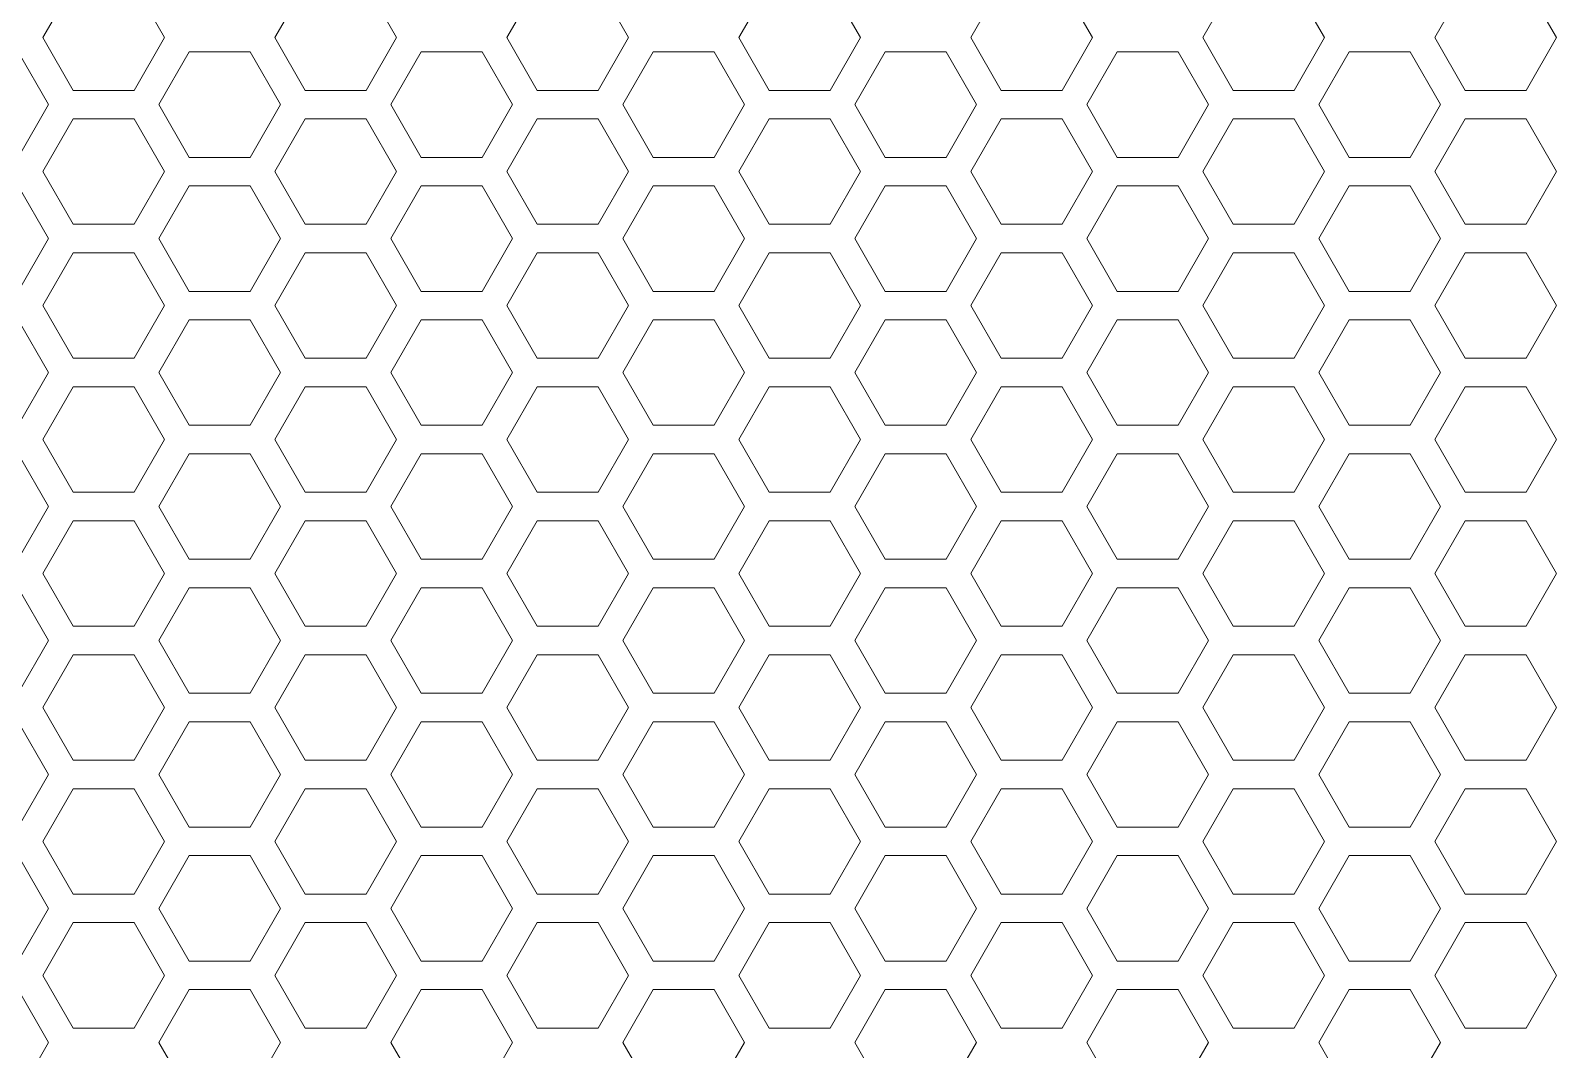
# Model space of a CAD drawing. Header units: millimetres. Extents: x -10 to 46, y -17 to 110.
# Drawn here: x 10.18 to 16.45, y 77.39 to 81.58 of the extents above; entities that cross this region are included whole.
import ezdxf

# ---------------------------------------------------------------- set-up
doc = ezdxf.new("R2010")
doc.units = ezdxf.units.MM

msp = doc.modelspace()

# ---------------------------------------------------------------- linework, layer by layer
at = {"lineweight": 18}
for p, q in [((10.3595, 81.7651), (10.2345, 81.5486)), ((10.7345, 81.5486), (10.6095, 81.7651)), ((11.3121, 81.7651), (11.1871, 81.5486)), ((11.6871, 81.5486), (11.5621, 81.7651)), ((12.2648, 81.7651), (12.1398, 81.5486)), ((12.6398, 81.5486), (12.5148, 81.7651)), ((13.2174, 81.7651), (13.0924, 81.5486)), ((13.5924, 81.5486), (13.4674, 81.7651)), ((14.1701, 81.7651), (14.0451, 81.5486)), ((14.5451, 81.5486), (14.4201, 81.7651)), ((15.1227, 81.7651), (14.9977, 81.5486)), ((15.4977, 81.5486), (15.3727, 81.7651)), ((16.0754, 81.7651), (15.9504, 81.5486)), ((16.4504, 81.5486), (16.3254, 81.7651)), ((10.2345, 81.5486), (10.3595, 81.3321)), ((10.6095, 81.3321), (10.7345, 81.5486)), ((11.1871, 81.5486), (11.3121, 81.3321)), ((11.5621, 81.3321), (11.6871, 81.5486)), ((12.1398, 81.5486), (12.2648, 81.3321)), ((12.5148, 81.3321), (12.6398, 81.5486)), ((13.0924, 81.5486), (13.2174, 81.3321)), ((13.4674, 81.3321), (13.5924, 81.5486)), ((14.0451, 81.5486), (14.1701, 81.3321)), ((14.4201, 81.3321), (14.5451, 81.5486)), ((14.9977, 81.5486), (15.1227, 81.3321)), ((15.3727, 81.3321), (15.4977, 81.5486)), ((15.9504, 81.5486), (16.0754, 81.3321)), ((16.3254, 81.3321), (16.4504, 81.5486)), ((10.2581, 81.2736), (10.1331, 81.4901)), ((10.8358, 81.4901), (10.7108, 81.2736)), ((11.0858, 81.4901), (10.8358, 81.4901)), ((11.2108, 81.2736), (11.0858, 81.4901)), ((11.7884, 81.4901), (11.6634, 81.2736)), ((12.0384, 81.4901), (11.7884, 81.4901)), ((12.1634, 81.2736), (12.0384, 81.4901)), ((12.7411, 81.4901), (12.6161, 81.2736)), ((12.9911, 81.4901), (12.7411, 81.4901)), ((13.1161, 81.2736), (12.9911, 81.4901)), ((13.6937, 81.4901), (13.5687, 81.2736)), ((13.9438, 81.4901), (13.6937, 81.4901)), ((14.0688, 81.2736), (13.9438, 81.4901)), ((14.6464, 81.4901), (14.5214, 81.2736)), ((14.8964, 81.4901), (14.6464, 81.4901)), ((15.0214, 81.2736), (14.8964, 81.4901)), ((15.599, 81.4901), (15.474, 81.2736)), ((15.8491, 81.4901), (15.599, 81.4901)), ((15.9741, 81.2736), (15.8491, 81.4901)), ((10.3595, 81.3321), (10.6095, 81.3321)), ((11.3121, 81.3321), (11.5621, 81.3321)), ((12.2648, 81.3321), (12.5148, 81.3321)), ((13.2174, 81.3321), (13.4674, 81.3321)), ((14.1701, 81.3321), (14.4201, 81.3321)), ((15.1227, 81.3321), (15.3727, 81.3321)), ((16.0754, 81.3321), (16.3254, 81.3321)), ((10.1331, 81.0571), (10.2581, 81.2736)), ((10.3595, 81.2151), (10.2345, 80.9986)), ((10.6095, 81.2151), (10.3595, 81.2151)), ((10.7345, 80.9986), (10.6095, 81.2151)), ((10.7108, 81.2736), (10.8358, 81.0571)), ((11.0858, 81.0571), (11.2108, 81.2736)), ((11.3121, 81.2151), (11.1871, 80.9986)), ((11.5621, 81.2151), (11.3121, 81.2151)), ((11.6871, 80.9986), (11.5621, 81.2151)), ((11.6634, 81.2736), (11.7884, 81.0571)), ((12.0384, 81.0571), (12.1634, 81.2736)), ((12.2648, 81.2151), (12.1398, 80.9986)), ((12.5148, 81.2151), (12.2648, 81.2151)), ((12.6398, 80.9986), (12.5148, 81.2151)), ((12.6161, 81.2736), (12.7411, 81.0571)), ((12.9911, 81.0571), (13.1161, 81.2736)), ((13.2174, 81.2151), (13.0924, 80.9986)), ((13.4674, 81.2151), (13.2174, 81.2151)), ((13.5924, 80.9986), (13.4674, 81.2151)), ((13.5687, 81.2736), (13.6937, 81.0571)), ((13.9438, 81.0571), (14.0688, 81.2736)), ((14.1701, 81.2151), (14.0451, 80.9986)), ((14.4201, 81.2151), (14.1701, 81.2151)), ((14.5451, 80.9986), (14.4201, 81.2151)), ((14.5214, 81.2736), (14.6464, 81.0571)), ((14.8964, 81.0571), (15.0214, 81.2736)), ((15.1227, 81.2151), (14.9977, 80.9986)), ((15.3727, 81.2151), (15.1227, 81.2151)), ((15.4977, 80.9986), (15.3727, 81.2151)), ((15.474, 81.2736), (15.599, 81.0571)), ((15.8491, 81.0571), (15.9741, 81.2736)), ((16.0754, 81.2151), (15.9504, 80.9986)), ((16.3254, 81.2151), (16.0754, 81.2151)), ((16.4504, 80.9986), (16.3254, 81.2151)), ((10.8358, 81.0571), (11.0858, 81.0571)), ((11.7884, 81.0571), (12.0384, 81.0571)), ((12.7411, 81.0571), (12.9911, 81.0571)), ((13.6937, 81.0571), (13.9438, 81.0571)), ((14.6464, 81.0571), (14.8964, 81.0571)), ((15.599, 81.0571), (15.8491, 81.0571)), ((10.2345, 80.9986), (10.3595, 80.7821)), ((10.6095, 80.7821), (10.7345, 80.9986)), ((11.1871, 80.9986), (11.3121, 80.7821)), ((11.5621, 80.7821), (11.6871, 80.9986)), ((12.1398, 80.9986), (12.2648, 80.7821)), ((12.5148, 80.7821), (12.6398, 80.9986)), ((13.0924, 80.9986), (13.2174, 80.7821)), ((13.4674, 80.7821), (13.5924, 80.9986)), ((14.0451, 80.9986), (14.1701, 80.7821)), ((14.4201, 80.7821), (14.5451, 80.9986)), ((14.9977, 80.9986), (15.1227, 80.7821)), ((15.3727, 80.7821), (15.4977, 80.9986)), ((15.9504, 80.9986), (16.0754, 80.7821)), ((16.3254, 80.7821), (16.4504, 80.9986)), ((10.2581, 80.7236), (10.1331, 80.9401)), ((10.8358, 80.9401), (10.7108, 80.7236)), ((11.0858, 80.9401), (10.8358, 80.9401)), ((11.2108, 80.7236), (11.0858, 80.9401)), ((11.7884, 80.9401), (11.6634, 80.7236)), ((12.0384, 80.9401), (11.7884, 80.9401)), ((12.1634, 80.7236), (12.0384, 80.9401)), ((12.7411, 80.9401), (12.6161, 80.7236)), ((12.9911, 80.9401), (12.7411, 80.9401)), ((13.1161, 80.7236), (12.9911, 80.9401)), ((13.6937, 80.9401), (13.5687, 80.7236)), ((13.9438, 80.9401), (13.6937, 80.9401)), ((14.0688, 80.7236), (13.9438, 80.9401)), ((14.6464, 80.9401), (14.5214, 80.7236)), ((14.8964, 80.9401), (14.6464, 80.9401)), ((15.0214, 80.7236), (14.8964, 80.9401)), ((15.599, 80.9401), (15.474, 80.7236)), ((15.8491, 80.9401), (15.599, 80.9401)), ((15.9741, 80.7236), (15.8491, 80.9401)), ((10.3595, 80.7821), (10.6095, 80.7821)), ((11.3121, 80.7821), (11.5621, 80.7821)), ((12.2648, 80.7821), (12.5148, 80.7821)), ((13.2174, 80.7821), (13.4674, 80.7821)), ((14.1701, 80.7821), (14.4201, 80.7821)), ((15.1227, 80.7821), (15.3727, 80.7821)), ((16.0754, 80.7821), (16.3254, 80.7821)), ((10.1331, 80.507), (10.2581, 80.7236)), ((10.7108, 80.7236), (10.8358, 80.507)), ((11.0858, 80.507), (11.2108, 80.7236)), ((11.6634, 80.7236), (11.7884, 80.507)), ((12.0384, 80.507), (12.1634, 80.7236)), ((12.6161, 80.7236), (12.7411, 80.507)), ((12.9911, 80.507), (13.1161, 80.7236)), ((13.5687, 80.7236), (13.6937, 80.507)), ((13.9438, 80.507), (14.0688, 80.7236)), ((14.5214, 80.7236), (14.6464, 80.507)), ((14.8964, 80.507), (15.0214, 80.7236)), ((15.474, 80.7236), (15.599, 80.507)), ((15.8491, 80.507), (15.9741, 80.7236)), ((10.3595, 80.6651), (10.2345, 80.4486)), ((10.6095, 80.6651), (10.3595, 80.6651)), ((10.7345, 80.4486), (10.6095, 80.6651)), ((11.3121, 80.6651), (11.1871, 80.4486)), ((11.5621, 80.6651), (11.3121, 80.6651)), ((11.6871, 80.4486), (11.5621, 80.6651)), ((12.2648, 80.6651), (12.1398, 80.4486)), ((12.5148, 80.6651), (12.2648, 80.6651)), ((12.6398, 80.4486), (12.5148, 80.6651)), ((13.2174, 80.6651), (13.0924, 80.4486)), ((13.4674, 80.6651), (13.2174, 80.6651)), ((13.5924, 80.4486), (13.4674, 80.6651)), ((14.1701, 80.6651), (14.0451, 80.4486)), ((14.4201, 80.6651), (14.1701, 80.6651)), ((14.5451, 80.4486), (14.4201, 80.6651)), ((15.1227, 80.6651), (14.9977, 80.4486)), ((15.3727, 80.6651), (15.1227, 80.6651)), ((15.4977, 80.4486), (15.3727, 80.6651)), ((16.0754, 80.6651), (15.9504, 80.4486)), ((16.3254, 80.6651), (16.0754, 80.6651)), ((16.4504, 80.4486), (16.3254, 80.6651)), ((10.8358, 80.507), (11.0858, 80.507)), ((11.7884, 80.507), (12.0384, 80.507)), ((12.7411, 80.507), (12.9911, 80.507)), ((13.6937, 80.507), (13.9438, 80.507)), ((14.6464, 80.507), (14.8964, 80.507)), ((15.599, 80.507), (15.8491, 80.507)), ((10.2345, 80.4486), (10.3595, 80.232)), ((10.6095, 80.232), (10.7345, 80.4486)), ((11.1871, 80.4486), (11.3121, 80.232)), ((11.5621, 80.232), (11.6871, 80.4486)), ((12.1398, 80.4486), (12.2648, 80.232)), ((12.5148, 80.232), (12.6398, 80.4486)), ((13.0924, 80.4486), (13.2174, 80.232)), ((13.4674, 80.232), (13.5924, 80.4486)), ((14.0451, 80.4486), (14.1701, 80.232)), ((14.4201, 80.232), (14.5451, 80.4486)), ((14.9977, 80.4486), (15.1227, 80.232)), ((15.3727, 80.232), (15.4977, 80.4486)), ((15.9504, 80.4486), (16.0754, 80.232)), ((16.3254, 80.232), (16.4504, 80.4486)), ((10.2581, 80.1735), (10.1331, 80.3901)), ((10.8358, 80.3901), (10.7108, 80.1735)), ((11.0858, 80.3901), (10.8358, 80.3901)), ((11.2108, 80.1735), (11.0858, 80.3901)), ((11.7884, 80.3901), (11.6634, 80.1735)), ((12.0384, 80.3901), (11.7884, 80.3901)), ((12.1634, 80.1735), (12.0384, 80.3901)), ((12.7411, 80.3901), (12.6161, 80.1735)), ((12.9911, 80.3901), (12.7411, 80.3901)), ((13.1161, 80.1735), (12.9911, 80.3901)), ((13.6937, 80.3901), (13.5687, 80.1735)), ((13.9438, 80.3901), (13.6937, 80.3901)), ((14.0688, 80.1735), (13.9438, 80.3901)), ((14.6464, 80.3901), (14.5214, 80.1735)), ((14.8964, 80.3901), (14.6464, 80.3901)), ((15.0214, 80.1735), (14.8964, 80.3901)), ((15.599, 80.3901), (15.474, 80.1735)), ((15.8491, 80.3901), (15.599, 80.3901)), ((15.9741, 80.1735), (15.8491, 80.3901)), ((10.3595, 80.232), (10.6095, 80.232)), ((11.3121, 80.232), (11.5621, 80.232)), ((12.2648, 80.232), (12.5148, 80.232)), ((13.2174, 80.232), (13.4674, 80.232)), ((14.1701, 80.232), (14.4201, 80.232)), ((15.1227, 80.232), (15.3727, 80.232)), ((16.0754, 80.232), (16.3254, 80.232)), ((10.1331, 79.957), (10.2581, 80.1735)), ((10.7108, 80.1735), (10.8358, 79.957)), ((11.0858, 79.957), (11.2108, 80.1735)), ((11.6634, 80.1735), (11.7884, 79.957)), ((12.0384, 79.957), (12.1634, 80.1735)), ((12.6161, 80.1735), (12.7411, 79.957)), ((12.9911, 79.957), (13.1161, 80.1735)), ((13.5687, 80.1735), (13.6937, 79.957)), ((13.9438, 79.957), (14.0688, 80.1735)), ((14.5214, 80.1735), (14.6464, 79.957)), ((14.8964, 79.957), (15.0214, 80.1735)), ((15.474, 80.1735), (15.599, 79.957)), ((15.8491, 79.957), (15.9741, 80.1735)), ((10.3595, 80.1151), (10.2345, 79.8985)), ((10.6095, 80.1151), (10.3595, 80.1151)), ((10.7345, 79.8985), (10.6095, 80.1151)), ((11.3121, 80.1151), (11.1871, 79.8985)), ((11.5621, 80.1151), (11.3121, 80.1151)), ((11.6871, 79.8985), (11.5621, 80.1151)), ((12.2648, 80.1151), (12.1398, 79.8985)), ((12.5148, 80.1151), (12.2648, 80.1151)), ((12.6398, 79.8985), (12.5148, 80.1151)), ((13.2174, 80.1151), (13.0924, 79.8985)), ((13.4674, 80.1151), (13.2174, 80.1151)), ((13.5924, 79.8985), (13.4674, 80.1151)), ((14.1701, 80.1151), (14.0451, 79.8985)), ((14.4201, 80.1151), (14.1701, 80.1151)), ((14.5451, 79.8985), (14.4201, 80.1151)), ((15.1227, 80.1151), (14.9977, 79.8985)), ((15.3727, 80.1151), (15.1227, 80.1151)), ((15.4977, 79.8985), (15.3727, 80.1151)), ((16.0754, 80.1151), (15.9504, 79.8985)), ((16.3254, 80.1151), (16.0754, 80.1151)), ((16.4504, 79.8985), (16.3254, 80.1151)), ((10.8358, 79.957), (11.0858, 79.957)), ((11.7884, 79.957), (12.0384, 79.957)), ((12.7411, 79.957), (12.9911, 79.957)), ((13.6937, 79.957), (13.9438, 79.957)), ((14.6464, 79.957), (14.8964, 79.957)), ((15.599, 79.957), (15.8491, 79.957)), ((10.2581, 79.6235), (10.1331, 79.84)), ((10.2345, 79.8985), (10.3595, 79.682)), ((10.6095, 79.682), (10.7345, 79.8985)), ((10.8358, 79.84), (10.7108, 79.6235)), ((11.0858, 79.84), (10.8358, 79.84)), ((11.2108, 79.6235), (11.0858, 79.84)), ((11.1871, 79.8985), (11.3121, 79.682)), ((11.5621, 79.682), (11.6871, 79.8985)), ((11.7884, 79.84), (11.6634, 79.6235)), ((12.0384, 79.84), (11.7884, 79.84)), ((12.1634, 79.6235), (12.0384, 79.84)), ((12.1398, 79.8985), (12.2648, 79.682)), ((12.5148, 79.682), (12.6398, 79.8985)), ((12.7411, 79.84), (12.6161, 79.6235)), ((12.9911, 79.84), (12.7411, 79.84)), ((13.1161, 79.6235), (12.9911, 79.84)), ((13.0924, 79.8985), (13.2174, 79.682)), ((13.4674, 79.682), (13.5924, 79.8985)), ((13.6937, 79.84), (13.5687, 79.6235)), ((13.9438, 79.84), (13.6937, 79.84)), ((14.0688, 79.6235), (13.9438, 79.84)), ((14.0451, 79.8985), (14.1701, 79.682)), ((14.4201, 79.682), (14.5451, 79.8985)), ((14.6464, 79.84), (14.5214, 79.6235)), ((14.8964, 79.84), (14.6464, 79.84)), ((15.0214, 79.6235), (14.8964, 79.84)), ((14.9977, 79.8985), (15.1227, 79.682)), ((15.3727, 79.682), (15.4977, 79.8985)), ((15.599, 79.84), (15.474, 79.6235)), ((15.8491, 79.84), (15.599, 79.84)), ((15.9741, 79.6235), (15.8491, 79.84)), ((15.9504, 79.8985), (16.0754, 79.682)), ((16.3254, 79.682), (16.4504, 79.8985)), ((10.3595, 79.682), (10.6095, 79.682)), ((11.3121, 79.682), (11.5621, 79.682)), ((12.2648, 79.682), (12.5148, 79.682)), ((13.2174, 79.682), (13.4674, 79.682)), ((14.1701, 79.682), (14.4201, 79.682)), ((15.1227, 79.682), (15.3727, 79.682)), ((16.0754, 79.682), (16.3254, 79.682)), ((10.1331, 79.407), (10.2581, 79.6235)), ((10.7108, 79.6235), (10.8358, 79.407)), ((11.0858, 79.407), (11.2108, 79.6235)), ((11.6634, 79.6235), (11.7884, 79.407)), ((12.0384, 79.407), (12.1634, 79.6235)), ((12.6161, 79.6235), (12.7411, 79.407)), ((12.9911, 79.407), (13.1161, 79.6235)), ((13.5687, 79.6235), (13.6937, 79.407)), ((13.9438, 79.407), (14.0688, 79.6235)), ((14.5214, 79.6235), (14.6464, 79.407)), ((14.8964, 79.407), (15.0214, 79.6235)), ((15.474, 79.6235), (15.599, 79.407)), ((15.8491, 79.407), (15.9741, 79.6235)), ((10.3595, 79.565), (10.2345, 79.3485)), ((10.6095, 79.565), (10.3595, 79.565)), ((10.7345, 79.3485), (10.6095, 79.565)), ((11.3121, 79.565), (11.1871, 79.3485)), ((11.5621, 79.565), (11.3121, 79.565)), ((11.6871, 79.3485), (11.5621, 79.565)), ((12.2648, 79.565), (12.1398, 79.3485)), ((12.5148, 79.565), (12.2648, 79.565)), ((12.6398, 79.3485), (12.5148, 79.565)), ((13.2174, 79.565), (13.0924, 79.3485)), ((13.4674, 79.565), (13.2174, 79.565)), ((13.5924, 79.3485), (13.4674, 79.565)), ((14.1701, 79.565), (14.0451, 79.3485)), ((14.4201, 79.565), (14.1701, 79.565)), ((14.5451, 79.3485), (14.4201, 79.565)), ((15.1227, 79.565), (14.9977, 79.3485)), ((15.3727, 79.565), (15.1227, 79.565)), ((15.4977, 79.3485), (15.3727, 79.565)), ((16.0754, 79.565), (15.9504, 79.3485)), ((16.3254, 79.565), (16.0754, 79.565)), ((16.4504, 79.3485), (16.3254, 79.565)), ((10.8358, 79.407), (11.0858, 79.407)), ((11.7884, 79.407), (12.0384, 79.407)), ((12.7411, 79.407), (12.9911, 79.407)), ((13.6937, 79.407), (13.9438, 79.407)), ((14.6464, 79.407), (14.8964, 79.407)), ((15.599, 79.407), (15.8491, 79.407)), ((10.2345, 79.3485), (10.3595, 79.132)), ((10.6095, 79.132), (10.7345, 79.3485)), ((11.1871, 79.3485), (11.3121, 79.132)), ((11.5621, 79.132), (11.6871, 79.3485)), ((12.1398, 79.3485), (12.2648, 79.132)), ((12.5148, 79.132), (12.6398, 79.3485)), ((13.0924, 79.3485), (13.2174, 79.132)), ((13.4674, 79.132), (13.5924, 79.3485)), ((14.0451, 79.3485), (14.1701, 79.132)), ((14.4201, 79.132), (14.5451, 79.3485)), ((14.9977, 79.3485), (15.1227, 79.132)), ((15.3727, 79.132), (15.4977, 79.3485)), ((15.9504, 79.3485), (16.0754, 79.132)), ((16.3254, 79.132), (16.4504, 79.3485)), ((10.2581, 79.0735), (10.1331, 79.29)), ((10.8358, 79.29), (10.7108, 79.0735)), ((11.0858, 79.29), (10.8358, 79.29)), ((11.2108, 79.0735), (11.0858, 79.29)), ((11.7884, 79.29), (11.6634, 79.0735)), ((12.0384, 79.29), (11.7884, 79.29)), ((12.1634, 79.0735), (12.0384, 79.29)), ((12.7411, 79.29), (12.6161, 79.0735)), ((12.9911, 79.29), (12.7411, 79.29)), ((13.1161, 79.0735), (12.9911, 79.29)), ((13.6937, 79.29), (13.5687, 79.0735)), ((13.9438, 79.29), (13.6937, 79.29)), ((14.0688, 79.0735), (13.9438, 79.29)), ((14.6464, 79.29), (14.5214, 79.0735)), ((14.8964, 79.29), (14.6464, 79.29)), ((15.0214, 79.0735), (14.8964, 79.29)), ((15.599, 79.29), (15.474, 79.0735)), ((15.8491, 79.29), (15.599, 79.29)), ((15.9741, 79.0735), (15.8491, 79.29)), ((10.3595, 79.132), (10.6095, 79.132)), ((11.3121, 79.132), (11.5621, 79.132)), ((12.2648, 79.132), (12.5148, 79.132)), ((13.2174, 79.132), (13.4674, 79.132)), ((14.1701, 79.132), (14.4201, 79.132)), ((15.1227, 79.132), (15.3727, 79.132)), ((16.0754, 79.132), (16.3254, 79.132)), ((10.1331, 78.857), (10.2581, 79.0735)), ((10.7108, 79.0735), (10.8358, 78.857)), ((11.0858, 78.857), (11.2108, 79.0735)), ((11.6634, 79.0735), (11.7884, 78.857)), ((12.0384, 78.857), (12.1634, 79.0735)), ((12.6161, 79.0735), (12.7411, 78.857)), ((12.9911, 78.857), (13.1161, 79.0735)), ((13.5687, 79.0735), (13.6937, 78.857)), ((13.9438, 78.857), (14.0688, 79.0735)), ((14.5214, 79.0735), (14.6464, 78.857)), ((14.8964, 78.857), (15.0214, 79.0735)), ((15.474, 79.0735), (15.599, 78.857)), ((15.8491, 78.857), (15.9741, 79.0735)), ((10.3595, 79.015), (10.2345, 78.7985)), ((10.6095, 79.015), (10.3595, 79.015)), ((10.7345, 78.7985), (10.6095, 79.015)), ((11.3121, 79.015), (11.1871, 78.7985)), ((11.5621, 79.015), (11.3121, 79.015)), ((11.6871, 78.7985), (11.5621, 79.015)), ((12.2648, 79.015), (12.1398, 78.7985)), ((12.5148, 79.015), (12.2648, 79.015)), ((12.6398, 78.7985), (12.5148, 79.015)), ((13.2174, 79.015), (13.0924, 78.7985)), ((13.4674, 79.015), (13.2174, 79.015)), ((13.5924, 78.7985), (13.4674, 79.015)), ((14.1701, 79.015), (14.0451, 78.7985)), ((14.4201, 79.015), (14.1701, 79.015)), ((14.5451, 78.7985), (14.4201, 79.015)), ((15.1227, 79.015), (14.9977, 78.7985)), ((15.3727, 79.015), (15.1227, 79.015)), ((15.4977, 78.7985), (15.3727, 79.015)), ((16.0754, 79.015), (15.9504, 78.7985)), ((16.3254, 79.015), (16.0754, 79.015)), ((16.4504, 78.7985), (16.3254, 79.015)), ((10.8358, 78.857), (11.0858, 78.857)), ((11.7884, 78.857), (12.0384, 78.857)), ((12.7411, 78.857), (12.9911, 78.857)), ((13.6937, 78.857), (13.9438, 78.857)), ((14.6464, 78.857), (14.8964, 78.857)), ((15.599, 78.857), (15.8491, 78.857)), ((10.2345, 78.7985), (10.3595, 78.582)), ((10.6095, 78.582), (10.7345, 78.7985)), ((11.1871, 78.7985), (11.3121, 78.582)), ((11.5621, 78.582), (11.6871, 78.7985)), ((12.1398, 78.7985), (12.2648, 78.582)), ((12.5148, 78.582), (12.6398, 78.7985)), ((13.0924, 78.7985), (13.2174, 78.582)), ((13.4674, 78.582), (13.5924, 78.7985)), ((14.0451, 78.7985), (14.1701, 78.582)), ((14.4201, 78.582), (14.5451, 78.7985)), ((14.9977, 78.7985), (15.1227, 78.582)), ((15.3727, 78.582), (15.4977, 78.7985)), ((15.9504, 78.7985), (16.0754, 78.582)), ((16.3254, 78.582), (16.4504, 78.7985)), ((10.2581, 78.5235), (10.1331, 78.74)), ((10.8358, 78.74), (10.7108, 78.5235)), ((11.0858, 78.74), (10.8358, 78.74)), ((11.2108, 78.5235), (11.0858, 78.74)), ((11.7884, 78.74), (11.6634, 78.5235)), ((12.0384, 78.74), (11.7884, 78.74)), ((12.1634, 78.5235), (12.0384, 78.74)), ((12.7411, 78.74), (12.6161, 78.5235)), ((12.9911, 78.74), (12.7411, 78.74)), ((13.1161, 78.5235), (12.9911, 78.74)), ((13.6937, 78.74), (13.5687, 78.5235)), ((13.9438, 78.74), (13.6937, 78.74)), ((14.0688, 78.5235), (13.9438, 78.74)), ((14.6464, 78.74), (14.5214, 78.5235)), ((14.8964, 78.74), (14.6464, 78.74)), ((15.0214, 78.5235), (14.8964, 78.74)), ((15.599, 78.74), (15.474, 78.5235)), ((15.8491, 78.74), (15.599, 78.74)), ((15.9741, 78.5235), (15.8491, 78.74)), ((10.1331, 78.307), (10.2581, 78.5235)), ((10.3595, 78.582), (10.6095, 78.582)), ((10.7108, 78.5235), (10.8358, 78.307)), ((11.0858, 78.307), (11.2108, 78.5235)), ((11.3121, 78.582), (11.5621, 78.582)), ((11.6634, 78.5235), (11.7884, 78.307)), ((12.0384, 78.307), (12.1634, 78.5235)), ((12.2648, 78.582), (12.5148, 78.582)), ((12.6161, 78.5235), (12.7411, 78.307)), ((12.9911, 78.307), (13.1161, 78.5235)), ((13.2174, 78.582), (13.4674, 78.582)), ((13.5687, 78.5235), (13.6937, 78.307)), ((13.9438, 78.307), (14.0688, 78.5235)), ((14.1701, 78.582), (14.4201, 78.582)), ((14.5214, 78.5235), (14.6464, 78.307)), ((14.8964, 78.307), (15.0214, 78.5235)), ((15.1227, 78.582), (15.3727, 78.582)), ((15.474, 78.5235), (15.599, 78.307)), ((15.8491, 78.307), (15.9741, 78.5235)), ((16.0754, 78.582), (16.3254, 78.582)), ((10.3595, 78.465), (10.2345, 78.2485)), ((10.6095, 78.465), (10.3595, 78.465)), ((10.7345, 78.2485), (10.6095, 78.465)), ((11.3121, 78.465), (11.1871, 78.2485)), ((11.5621, 78.465), (11.3121, 78.465)), ((11.6871, 78.2485), (11.5621, 78.465)), ((12.2648, 78.465), (12.1398, 78.2485)), ((12.5148, 78.465), (12.2648, 78.465)), ((12.6398, 78.2485), (12.5148, 78.465)), ((13.2174, 78.465), (13.0924, 78.2485)), ((13.4674, 78.465), (13.2174, 78.465)), ((13.5924, 78.2485), (13.4674, 78.465)), ((14.1701, 78.465), (14.0451, 78.2485)), ((14.4201, 78.465), (14.1701, 78.465)), ((14.5451, 78.2485), (14.4201, 78.465)), ((15.1227, 78.465), (14.9977, 78.2485)), ((15.3727, 78.465), (15.1227, 78.465)), ((15.4977, 78.2485), (15.3727, 78.465)), ((16.0754, 78.465), (15.9504, 78.2485)), ((16.3254, 78.465), (16.0754, 78.465)), ((16.4504, 78.2485), (16.3254, 78.465)), ((10.8358, 78.307), (11.0858, 78.307)), ((11.7884, 78.307), (12.0384, 78.307)), ((12.7411, 78.307), (12.9911, 78.307)), ((13.6937, 78.307), (13.9438, 78.307)), ((14.6464, 78.307), (14.8964, 78.307)), ((15.599, 78.307), (15.8491, 78.307)), ((10.2345, 78.2485), (10.3595, 78.032)), ((10.6095, 78.032), (10.7345, 78.2485)), ((11.1871, 78.2485), (11.3121, 78.032)), ((11.5621, 78.032), (11.6871, 78.2485)), ((12.1398, 78.2485), (12.2648, 78.032)), ((12.5148, 78.032), (12.6398, 78.2485)), ((13.0924, 78.2485), (13.2174, 78.032)), ((13.4674, 78.032), (13.5924, 78.2485)), ((14.0451, 78.2485), (14.1701, 78.032)), ((14.4201, 78.032), (14.5451, 78.2485)), ((14.9977, 78.2485), (15.1227, 78.032)), ((15.3727, 78.032), (15.4977, 78.2485)), ((15.9504, 78.2485), (16.0754, 78.032)), ((16.3254, 78.032), (16.4504, 78.2485)), ((10.2581, 77.9735), (10.1331, 78.19)), ((10.8358, 78.19), (10.7108, 77.9735)), ((11.0858, 78.19), (10.8358, 78.19)), ((11.2108, 77.9735), (11.0858, 78.19)), ((11.7884, 78.19), (11.6634, 77.9735)), ((12.0384, 78.19), (11.7884, 78.19)), ((12.1634, 77.9735), (12.0384, 78.19)), ((12.7411, 78.19), (12.6161, 77.9735)), ((12.9911, 78.19), (12.7411, 78.19)), ((13.1161, 77.9735), (12.9911, 78.19)), ((13.6937, 78.19), (13.5687, 77.9735)), ((13.9438, 78.19), (13.6937, 78.19)), ((14.0688, 77.9735), (13.9438, 78.19)), ((14.6464, 78.19), (14.5214, 77.9735)), ((14.8964, 78.19), (14.6464, 78.19)), ((15.0214, 77.9735), (14.8964, 78.19)), ((15.599, 78.19), (15.474, 77.9735)), ((15.8491, 78.19), (15.599, 78.19)), ((15.9741, 77.9735), (15.8491, 78.19)), ((10.3595, 78.032), (10.6095, 78.032)), ((11.3121, 78.032), (11.5621, 78.032)), ((12.2648, 78.032), (12.5148, 78.032)), ((13.2174, 78.032), (13.4674, 78.032)), ((14.1701, 78.032), (14.4201, 78.032)), ((15.1227, 78.032), (15.3727, 78.032)), ((16.0754, 78.032), (16.3254, 78.032)), ((10.1331, 77.757), (10.2581, 77.9735)), ((10.7108, 77.9735), (10.8358, 77.757)), ((11.0858, 77.757), (11.2108, 77.9735)), ((11.6634, 77.9735), (11.7884, 77.757)), ((12.0384, 77.757), (12.1634, 77.9735)), ((12.6161, 77.9735), (12.7411, 77.757)), ((12.9911, 77.757), (13.1161, 77.9735)), ((13.5687, 77.9735), (13.6937, 77.757)), ((13.9438, 77.757), (14.0688, 77.9735)), ((14.5214, 77.9735), (14.6464, 77.757)), ((14.8964, 77.757), (15.0214, 77.9735)), ((15.474, 77.9735), (15.599, 77.757)), ((15.8491, 77.757), (15.9741, 77.9735)), ((10.3595, 77.915), (10.2345, 77.6985)), ((10.6095, 77.915), (10.3595, 77.915)), ((10.7345, 77.6985), (10.6095, 77.915)), ((11.3121, 77.915), (11.1871, 77.6985)), ((11.5621, 77.915), (11.3121, 77.915)), ((11.6871, 77.6985), (11.5621, 77.915)), ((12.2648, 77.915), (12.1398, 77.6985)), ((12.5148, 77.915), (12.2648, 77.915)), ((12.6398, 77.6985), (12.5148, 77.915)), ((13.2174, 77.915), (13.0924, 77.6985)), ((13.4674, 77.915), (13.2174, 77.915)), ((13.5924, 77.6985), (13.4674, 77.915)), ((14.1701, 77.915), (14.0451, 77.6985)), ((14.4201, 77.915), (14.1701, 77.915)), ((14.5451, 77.6985), (14.4201, 77.915)), ((15.1227, 77.915), (14.9977, 77.6985)), ((15.3727, 77.915), (15.1227, 77.915)), ((15.4977, 77.6985), (15.3727, 77.915)), ((16.0754, 77.915), (15.9504, 77.6985)), ((16.3254, 77.915), (16.0754, 77.915)), ((16.4504, 77.6985), (16.3254, 77.915)), ((10.8358, 77.757), (11.0858, 77.757)), ((11.7884, 77.757), (12.0384, 77.757)), ((12.7411, 77.757), (12.9911, 77.757)), ((13.6937, 77.757), (13.9438, 77.757)), ((14.6464, 77.757), (14.8964, 77.757)), ((15.599, 77.757), (15.8491, 77.757)), ((10.2345, 77.6985), (10.3595, 77.482)), ((10.6095, 77.482), (10.7345, 77.6985)), ((11.1871, 77.6985), (11.3121, 77.482)), ((11.5621, 77.482), (11.6871, 77.6985)), ((12.1398, 77.6985), (12.2648, 77.482)), ((12.5148, 77.482), (12.6398, 77.6985)), ((13.0924, 77.6985), (13.2174, 77.482)), ((13.4674, 77.482), (13.5924, 77.6985)), ((14.0451, 77.6985), (14.1701, 77.482)), ((14.4201, 77.482), (14.5451, 77.6985)), ((14.9977, 77.6985), (15.1227, 77.482)), ((15.3727, 77.482), (15.4977, 77.6985)), ((15.9504, 77.6985), (16.0754, 77.482)), ((16.3254, 77.482), (16.4504, 77.6985)), ((10.2581, 77.4235), (10.1331, 77.64)), ((10.8358, 77.64), (10.7108, 77.4235)), ((11.0858, 77.64), (10.8358, 77.64)), ((11.2108, 77.4235), (11.0858, 77.64)), ((11.7884, 77.64), (11.6634, 77.4235)), ((12.0384, 77.64), (11.7884, 77.64)), ((12.1634, 77.4235), (12.0384, 77.64)), ((12.7411, 77.64), (12.6161, 77.4235)), ((12.9911, 77.64), (12.7411, 77.64)), ((13.1161, 77.4235), (12.9911, 77.64)), ((13.6937, 77.64), (13.5687, 77.4235)), ((13.9438, 77.64), (13.6937, 77.64)), ((14.0688, 77.4235), (13.9438, 77.64)), ((14.6464, 77.64), (14.5214, 77.4235)), ((14.8964, 77.64), (14.6464, 77.64)), ((15.0214, 77.4235), (14.8964, 77.64)), ((15.599, 77.64), (15.474, 77.4235)), ((15.8491, 77.64), (15.599, 77.64)), ((15.9741, 77.4235), (15.8491, 77.64)), ((10.3595, 77.482), (10.6095, 77.482)), ((11.3121, 77.482), (11.5621, 77.482)), ((12.2648, 77.482), (12.5148, 77.482)), ((13.2174, 77.482), (13.4674, 77.482)), ((14.1701, 77.482), (14.4201, 77.482)), ((15.1227, 77.482), (15.3727, 77.482)), ((16.0754, 77.482), (16.3254, 77.482)), ((10.1331, 77.207), (10.2581, 77.4235)), ((10.7108, 77.4235), (10.8358, 77.207)), ((11.0858, 77.207), (11.2108, 77.4235)), ((11.6634, 77.4235), (11.7884, 77.207)), ((12.0384, 77.207), (12.1634, 77.4235)), ((12.6161, 77.4235), (12.7411, 77.207)), ((12.9911, 77.207), (13.1161, 77.4235)), ((13.5687, 77.4235), (13.6937, 77.207)), ((13.9438, 77.207), (14.0688, 77.4235)), ((14.5214, 77.4235), (14.6464, 77.207)), ((14.8964, 77.207), (15.0214, 77.4235)), ((15.474, 77.4235), (15.599, 77.207)), ((15.8491, 77.207), (15.9741, 77.4235))]:
    msp.add_line(p, q, dxfattribs=at)

doc.saveas('drawing.dxf')
